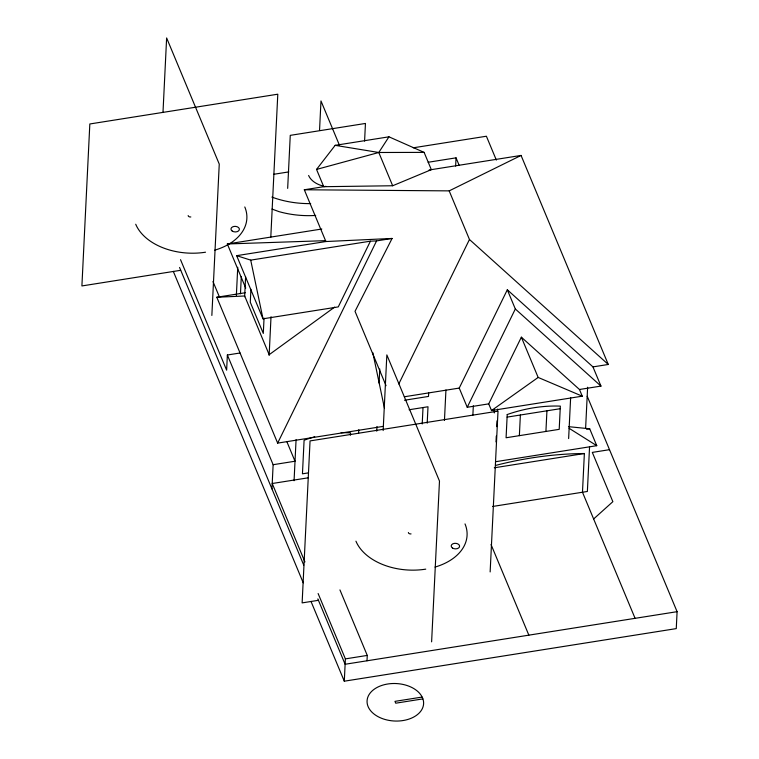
<?xml version="1.0" encoding="UTF-8"?>
<svg xmlns="http://www.w3.org/2000/svg" width="759" height="759" viewBox="0 0 759 759"><rect width="100%" height="100%" fill="white"/><g stroke="black" fill="none" stroke-linecap="round" stroke-linejoin="round"><path stroke-width="1.14" d="M162.986 112.436L166.629 37.95L219.256 164.105L211.856 315.44M240.034 352.992L227.368 355.003L226.628 370.164L180.528 259.673M236.362 295.431L237.747 267.282M240.461 293.828L241.296 276.618M244.645 296.75L245.612 276.807M250.916 289.274L250.28 302.224L263.297 333.419L264.047 318.116M270.792 237.254L277.794 94.201L89.828 123.973L81.906 285.944L180.642 270.308M269.132 355.44L271.02 316.731M271.95 488.891L273.136 464.698L227.368 355.003M287.67 188.374L290.261 135.358L365.449 123.451L364.586 141.117M294.065 480.732L296.076 439.679M319.539 130.406L320.981 100.956L339.32 144.912M350.449 435.22L350.563 432.905A86.241 61.602 -22.6 0 0 341.085 432.725M587.238 396.302L677.094 611.678L676.26 628.613L344.292 681.193L345.383 658.888L318.116 593.529M358.59 433.266L358.77 429.746M376.739 431.178L376.967 426.482M379.092 383.077L379.775 369.007M367.005 660.795L367.261 655.415L339.937 589.904M383.143 430.562L386.843 354.899L439.48 481.054L431.615 641.839M422.213 423.968L423.019 407.545M427.194 423.18L428 406.758L409.073 409.756M428.674 392.915L428.503 396.435L404.462 400.249M455.637 166.069L456.036 157.844L428.152 162.265M444.451 420.448L445.941 389.955M472.866 415.173L473.331 405.79M494.299 412.943L494.479 409.424M495.997 441.918L496.291 436.055M496.747 426.672L497.031 420.799M497.496 411.416L497.61 409.073M490.143 571.935L498.008 411.141L310.052 440.913L302.129 602.893L318.391 600.312M519.365 435.657L520.38 415.012M545.92 431.444L546.935 410.799M568.633 438.56L570.645 397.507M495.836 465.362A289.084 206.486 -22.6 0 1 584.373 453.521L582.476 492.23L635.084 618.329M585.616 428.275L587.627 387.223M589.553 446.89L587.371 491.462L492.591 506.471M392.09 238.449L376.578 240.897L370.42 241.172L338.267 306.902L263.003 318.818L236.656 255.669L325.905 241.533L392.09 238.449L355.022 311.323L386.046 385.676M383.437 426.349L277.652 443.114L376.578 240.897M398.798 383.931L469.46 239.483L449.186 190.879L304.312 189.769L325.905 241.533M488.73 403.864L467.24 407.27L459.233 388.077L507.316 289.786L592.959 366.891L600.967 386.094L579.468 389.49L521.357 337.176L488.73 403.864L491.519 410.553L582.257 396.179L579.468 389.49M467.24 407.27L515.323 308.979L507.316 289.786M316.541 169.428L378.788 152.493L388.959 136.819L424.12 152.388L431.33 169.655L392.669 185.756L323.742 186.695L316.541 169.428L335.165 145.339L388.959 136.819M593.633 518.976L612.864 501.671L592.314 452.402L609.505 449.679M334.643 307.11L269.17 354.69L244.673 295.991L216.799 297.253L277.652 443.114M491.519 410.553L538.159 377.441L582.257 396.179M449.186 190.879L521.063 155.434L608.272 364.472L592.959 366.891M413.266 147.806L486.396 136.231L496.348 160.092M273.676 174.295L288.781 171.904M304.312 189.769L325.962 186.344M429.11 170.007L521.063 155.434M245.736 288.088L227.33 243.971L321.807 229.009M236.656 255.669L250.717 260.128L370.42 241.172M216.799 297.253L245.252 292.746M404.367 396.767L459.233 388.077M507.097 417.118L560.208 408.703M273.136 464.698L295.014 461.235L286.864 441.681M308.258 472.895L302.452 473.815L304.093 440.267A86.241 61.602 -22.6 0 1 311.788 437.63M586.593 429.281L589.705 428.788L596.754 445.685L495.693 461.7M308.031 477.838L272.215 483.511L304.938 561.945M494.308 467.791L584.373 453.521M345.383 658.888L367.261 655.415M677.094 611.678L345.117 664.258L317.85 598.908M422.099 697.066L394.965 701.363L395.724 703.195L422.867 698.897M227.33 243.971L325.658 240.65M335.165 145.339L378.788 152.493L424.12 152.388M568.472 426.653L589.705 428.788M271.997 209.067L279.056 211.647A74.458 49.335 2.8 0 0 315.687 215.433M569.079 428.285L596.754 445.685M469.46 239.483L608.272 364.472M515.323 308.979L600.967 386.094M456.036 157.844L459.233 165.49M521.357 337.176L538.159 377.441M378.788 152.493L392.669 185.756M491.045 544.535L528.852 635.16M212.975 281.532L219.332 296.75M179.56 267.443L303.761 565.142M173.308 271.371L303.249 582.836M311 601.413L344.292 681.193M372.821 352.669L384.452 408.219M250.717 260.128L263.003 318.818M465.011 523.909A56.669 37.552 2.8 0 1 434.992 567.087M425.752 569.146A56.669 37.552 2.8 0 1 355.943 541.186M411.046 533.9A2.097 1.395 2.8 0 1 408.38 532.505M310.668 203.611A74.458 49.335 2.8 0 1 271.874 197.084M323.685 186.173A22.666 15.019 2.8 0 1 308.619 175.471M244.796 206.96A56.669 37.552 2.8 0 1 214.778 250.147M205.528 252.206A56.669 37.552 2.8 0 1 135.719 224.237M190.822 216.951A2.097 1.395 2.8 0 1 188.166 215.556M312.755 437.336A86.241 61.602 -22.6 0 1 314.71 436.786M507.221 414.537L506.082 437.763L559.203 429.347L560.341 406.122A112.114 80.084 -22.6 0 0 507.221 414.537M422.573 697.967L421.349 695.624A28.292 18.747 2.8 0 0 374.282 689.181A28.292 18.747 2.8 0 0 387.147 720.016A28.292 18.747 2.8 0 0 423.332 700.386L422.573 697.967M452.459 548.007A4.212 2.789 2.8 0 0 459.47 546.897A4.212 2.789 2.8 0 0 454.262 543.378A4.212 2.789 2.8 0 0 452.459 548.007M232.245 231.068A4.212 2.789 2.8 0 0 239.256 229.949A4.212 2.789 2.8 0 0 234.047 226.429A4.212 2.789 2.8 0 0 232.245 231.068"/></g></svg>
